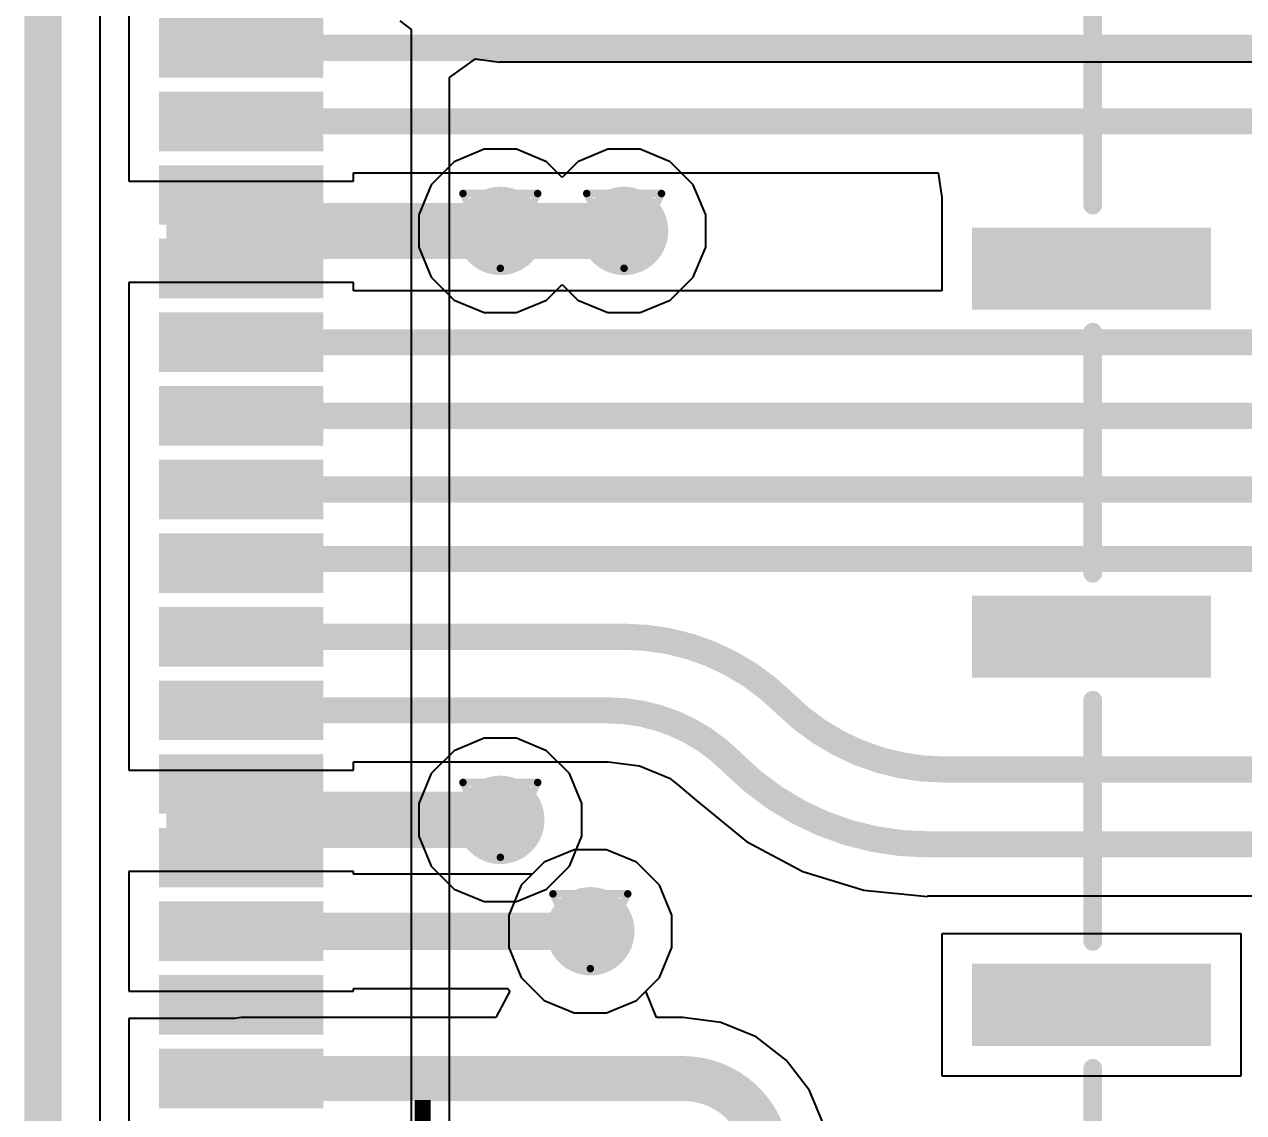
# Model space of a CAD drawing. Header units: inches. Extents: x 0 to 5359, y 0 to 5098.
# Drawn here: x -0.13 to 8.15, y 51.52 to 58.91 of the extents above; entities that cross this region are included whole.
import ezdxf

# ---------------------------------------------------------------- set-up
doc = ezdxf.new("R2010")
doc.units = ezdxf.units.IN
for name, color, linetype in [('Board Outline', 216, 'Continuous'), ('Bottom Layer', 5, 'Continuous'), ('Drill Drawing', 1, 'Continuous'), ('Layer 1', 16, 'Continuous'), ('Layer 2', 76, 'Continuous'), ('Top Layer', 1, 'Continuous'), ('Top Overlay', 2, 'Continuous'), ('Top Paste', 8, 'Continuous'), ('Top Solder', 216, 'Continuous'), ('Via Holes', 16, 'Continuous')]:
    doc.layers.add(name, color=color, linetype=linetype)
doc.styles.add('Arial', font='', dxfattribs={"height": 0.2})
doc.styles.get('Arial').set_extended_font_data('Arial')

# ---------------------------------------------------------------- blocks, each defined once
blk = doc.blocks.new('FH41_40S_0_5SH_05__36')
at = {"layer": 'Top Layer'}
for points in [[(-9.4024, 3.3955), (-9.0976, 3.3955), (-9.0976, 2.3795), (-9.4024, 2.3795)], [(-8.9023, 3.3955), (-8.5975, 3.3955), (-8.5975, 2.3795), (-8.9023, 2.3795)], [(-8.4024, 3.3955), (-8.0976, 3.3955), (-8.0976, 2.3795), (-8.4024, 2.3795)], [(-7.9026, 3.3955), (-7.5978, 3.3955), (-7.5978, 2.3795), (-7.9026, 2.3795)], [(-7.4024, 3.3955), (-7.0976, 3.3955), (-7.0976, 2.3795), (-7.4024, 2.3795)], [(-6.9023, 3.3955), (-6.5975, 3.3955), (-6.5975, 2.3795), (-6.9023, 2.3795)], [(-6.4025, 3.3955), (-6.0977, 3.3955), (-6.0977, 2.3795), (-6.4025, 2.3795)], [(-5.9023, 3.3955), (-5.5975, 3.3955), (-5.5975, 2.3795), (-5.9023, 2.3795)], [(-5.4025, 3.3955), (-5.0977, 3.3955), (-5.0977, 2.3795), (-5.4025, 2.3795)], [(-4.9023, 3.3955), (-4.5975, 3.3955), (-4.5975, 2.3795), (-4.9023, 2.3795)], [(-4.4025, 3.3955), (-4.0977, 3.3955), (-4.0977, 2.3795), (-4.4025, 2.3795)], [(-3.9023, 3.3955), (-3.5975, 3.3955), (-3.5975, 2.3795), (-3.9023, 2.3795)], [(-3.4025, 3.3955), (-3.0977, 3.3955), (-3.0977, 2.3795), (-3.4025, 2.3795)], [(-2.9023, 3.3955), (-2.5975, 3.3955), (-2.5975, 2.3795), (-2.9023, 2.3795)], [(-2.4025, 3.3955), (-2.0977, 3.3955), (-2.0977, 2.3795), (-2.4025, 2.3795)], [(-8.9785, -2.1255), (-8.5213, -2.1255), (-8.5213, -3.6495), (-8.9785, -3.6495)], [(-6.4787, -2.1255), (-6.0215, -2.1255), (-6.0215, -3.6495), (-6.4787, -3.6495)], [(-3.9785, -2.1255), (-3.5213, -2.1255), (-3.5213, -3.6495), (-3.9785, -3.6495)]]:
    blk.add_hatch(color=1, dxfattribs=at).paths.add_polyline_path(points)
at = {"layer": 'Top Paste'}
for points in [[(-9.4024, 3.3955), (-9.0976, 3.3955), (-9.0976, 2.3795), (-9.4024, 2.3795)], [(-8.9023, 3.3955), (-8.5975, 3.3955), (-8.5975, 2.3795), (-8.9023, 2.3795)], [(-8.4024, 3.3955), (-8.0976, 3.3955), (-8.0976, 2.3795), (-8.4024, 2.3795)], [(-7.9026, 3.3955), (-7.5978, 3.3955), (-7.5978, 2.3795), (-7.9026, 2.3795)], [(-7.4024, 3.3955), (-7.0976, 3.3955), (-7.0976, 2.3795), (-7.4024, 2.3795)], [(-6.9023, 3.3955), (-6.5975, 3.3955), (-6.5975, 2.3795), (-6.9023, 2.3795)], [(-6.4025, 3.3955), (-6.0977, 3.3955), (-6.0977, 2.3795), (-6.4025, 2.3795)], [(-5.9023, 3.3955), (-5.5975, 3.3955), (-5.5975, 2.3795), (-5.9023, 2.3795)], [(-5.4025, 3.3955), (-5.0977, 3.3955), (-5.0977, 2.3795), (-5.4025, 2.3795)], [(-4.9023, 3.3955), (-4.5975, 3.3955), (-4.5975, 2.3795), (-4.9023, 2.3795)], [(-4.4025, 3.3955), (-4.0977, 3.3955), (-4.0977, 2.3795), (-4.4025, 2.3795)], [(-3.9023, 3.3955), (-3.5975, 3.3955), (-3.5975, 2.3795), (-3.9023, 2.3795)], [(-3.4025, 3.3955), (-3.0977, 3.3955), (-3.0977, 2.3795), (-3.4025, 2.3795)], [(-2.9023, 3.3955), (-2.5975, 3.3955), (-2.5975, 2.3795), (-2.9023, 2.3795)], [(-2.4025, 3.3955), (-2.0977, 3.3955), (-2.0977, 2.3795), (-2.4025, 2.3795)], [(-8.9785, -2.1255), (-8.5213, -2.1255), (-8.5213, -3.6495), (-8.9785, -3.6495)], [(-6.4787, -2.1255), (-6.0215, -2.1255), (-6.0215, -3.6495), (-6.4787, -3.6495)], [(-3.9785, -2.1255), (-3.5213, -2.1255), (-3.5213, -3.6495), (-3.9785, -3.6495)]]:
    blk.add_hatch(color=8, dxfattribs=at).paths.add_polyline_path(points)
at = {"layer": 'Top Solder'}
for points in [[(-9.4525, 3.4455), (-9.0476, 3.4455), (-9.0476, 2.3295), (-9.4525, 2.3295)], [(-8.9523, 3.4455), (-8.5475, 3.4455), (-8.5475, 2.3295), (-8.9523, 2.3295)], [(-8.4525, 3.4455), (-8.0476, 3.4455), (-8.0476, 2.3295), (-8.4525, 2.3295)], [(-7.9526, 3.4455), (-7.5478, 3.4455), (-7.5478, 2.3295), (-7.9526, 2.3295)], [(-7.4525, 3.4455), (-7.0476, 3.4455), (-7.0476, 2.3295), (-7.4525, 2.3295)], [(-6.9523, 3.4455), (-6.5475, 3.4455), (-6.5475, 2.3295), (-6.9523, 2.3295)], [(-6.4525, 3.4455), (-6.0476, 3.4455), (-6.0476, 2.3295), (-6.4525, 2.3295)], [(-5.9523, 3.4455), (-5.5475, 3.4455), (-5.5475, 2.3295), (-5.9523, 2.3295)], [(-5.4525, 3.4455), (-5.0476, 3.4455), (-5.0476, 2.3295), (-5.4525, 2.3295)], [(-4.9523, 3.4455), (-4.5475, 3.4455), (-4.5475, 2.3295), (-4.9523, 2.3295)], [(-4.4525, 3.4455), (-4.0476, 3.4455), (-4.0476, 2.3295), (-4.4525, 2.3295)], [(-3.9523, 3.4455), (-3.5475, 3.4455), (-3.5475, 2.3295), (-3.9523, 2.3295)], [(-3.4525, 3.4455), (-3.0476, 3.4455), (-3.0476, 2.3295), (-3.4525, 2.3295)], [(-2.9523, 3.4455), (-2.5475, 3.4455), (-2.5475, 2.3295), (-2.9523, 2.3295)], [(-2.4525, 3.4455), (-2.0476, 3.4455), (-2.0476, 2.3295), (-2.4525, 2.3295)], [(-9.0285, -2.0755), (-8.4713, -2.0755), (-8.4713, -3.6995), (-9.0285, -3.6995)], [(-6.5287, -2.0755), (-5.9714, -2.0755), (-5.9714, -3.6995), (-6.5287, -3.6995)], [(-4.0285, -2.0755), (-3.4713, -2.0755), (-3.4713, -3.6995), (-4.0285, -3.6995)]]:
    blk.add_hatch(color=216, dxfattribs=at).paths.add_polyline_path(points)
at = {"layer": 'Top Overlay'}
for points in [[(-10.5689, -2.8963, 0.127, 0.127, 0), (-9.1812, -2.8963, 0.127, 0.127, 0)], [(-8.3189, -2.8963, 0.127, 0.127, 0), (-6.6811, -2.8963, 0.127, 0.127, 0)], [(-5.8188, -2.8963, 0.127, 0.127, 0), (-4.1812, -2.8963, 0.127, 0.127, 0)], [(-3.3189, -2.8963, 0.127, 0.127, 0), (-1.6811, -2.8963, 0.127, 0.127, 0)]]:
    blk.add_lwpolyline(points, format="xyseb", dxfattribs=at)
for points in [[(-9.2129, -2.8963, 0.0635, 0.0635, 1), (-9.1494, -2.8963, 0.0635, 0.0635, 1)], [(-8.3507, -2.8963, 0.0635, 0.0635, 1), (-8.2872, -2.8963, 0.0635, 0.0635, 1)], [(-6.7128, -2.8963, 0.0635, 0.0635, 1), (-6.6493, -2.8963, 0.0635, 0.0635, 1)], [(-5.8505, -2.8963, 0.0635, 0.0635, 1), (-5.787, -2.8963, 0.0635, 0.0635, 1)], [(-4.2129, -2.8963, 0.0635, 0.0635, 1), (-4.1494, -2.8963, 0.0635, 0.0635, 1)], [(-3.3507, -2.8963, 0.0635, 0.0635, 1), (-3.2872, -2.8963, 0.0635, 0.0635, 1)]]:
    blk.add_lwpolyline(points, format="xyseb", close=True, dxfattribs=at)
at = {"layer": 'Top Overlay', "style": 'Arial'}
blk.add_text('1', height=1, dxfattribs=at).set_placement((-10.1055, 1.6002))

msp = doc.modelspace()

# ---------------------------------------------------------------- hatches: boundary and pattern name
at = {"layer": 'Bottom Layer'}
h = msp.add_hatch(color=5, dxfattribs=at)
edge = h.paths.add_edge_path()
edge.add_arc((3.1054, 57.5063), 0.3, 0, 360)
h = msp.add_hatch(color=5, dxfattribs=at)
edge = h.paths.add_edge_path()
edge.add_arc((3.9459, 57.5063), 0.3, 0, 360)
h = msp.add_hatch(color=5, dxfattribs=at)
edge = h.paths.add_edge_path()
edge.add_arc((3.1054, 53.5063), 0.3, 0, 360)
h = msp.add_hatch(color=5, dxfattribs=at)
edge = h.paths.add_edge_path()
edge.add_arc((3.7169, 52.7499), 0.3, 0, 360)
at = {"layer": 'Layer 1'}
h = msp.add_hatch(color=16, dxfattribs=at)
edge = h.paths.add_edge_path()
edge.add_arc((3.1054, 57.5063), 0.3, 0, 360)
h = msp.add_hatch(color=16, dxfattribs=at)
edge = h.paths.add_edge_path()
edge.add_arc((3.9459, 57.5063), 0.3, 0, 360)
h = msp.add_hatch(color=16, dxfattribs=at)
edge = h.paths.add_edge_path()
edge.add_arc((3.1054, 53.5063), 0.3, 0, 360)
h = msp.add_hatch(color=16, dxfattribs=at)
edge = h.paths.add_edge_path()
edge.add_arc((3.7169, 52.7499), 0.3, 0, 360)
at = {"layer": 'Layer 2'}
h = msp.add_hatch(color=76, dxfattribs=at)
edge = h.paths.add_edge_path()
edge.add_arc((3.1054, 57.5063), 0.3, 0, 360)
h = msp.add_hatch(color=76, dxfattribs=at)
edge = h.paths.add_edge_path()
edge.add_arc((3.9459, 57.5063), 0.3, 0, 360)
h = msp.add_hatch(color=76, dxfattribs=at)
edge = h.paths.add_edge_path()
edge.add_arc((3.1054, 53.5063), 0.3, 0, 360)
h = msp.add_hatch(color=76, dxfattribs=at)
edge = h.paths.add_edge_path()
edge.add_arc((3.7169, 52.7499), 0.3, 0, 360)
at = {"layer": 'Top Layer'}
for points in [[(0.837, 57.0974), (1.853, 57.0974), (1.853, 57.9023), (0.837, 57.9023)], [(0.837, 53.0974), (1.853, 53.0974), (1.853, 53.9023), (0.837, 53.9023)]]:
    msp.add_hatch(color=1, dxfattribs=at).paths.add_polyline_path(points)
h = msp.add_hatch(color=1, dxfattribs=at)
edge = h.paths.add_edge_path()
edge.add_arc((3.1054, 57.5063), 0.3, 0, 360)
h = msp.add_hatch(color=1, dxfattribs=at)
edge = h.paths.add_edge_path()
edge.add_arc((3.9459, 57.5063), 0.3, 0, 360)
h = msp.add_hatch(color=1, dxfattribs=at)
edge = h.paths.add_edge_path()
edge.add_arc((3.1054, 53.5063), 0.3, 0, 360)
h = msp.add_hatch(color=1, dxfattribs=at)
edge = h.paths.add_edge_path()
edge.add_arc((3.7169, 52.7499), 0.3, 0, 360)
at = {"layer": 'Via Holes'}
h = msp.add_hatch(color=7, dxfattribs=at)
edge = h.paths.add_edge_path()
edge.add_arc((3.1054, 57.5063), 0.15, 0, 360)
h = msp.add_hatch(color=7, dxfattribs=at)
edge = h.paths.add_edge_path()
edge.add_arc((3.9459, 57.5063), 0.15, 0, 360)
h = msp.add_hatch(color=7, dxfattribs=at)
edge = h.paths.add_edge_path()
edge.add_arc((3.1054, 53.5063), 0.15, 0, 360)
h = msp.add_hatch(color=7, dxfattribs=at)
edge = h.paths.add_edge_path()
edge.add_arc((3.7169, 52.7499), 0.15, 0, 360)

# ---------------------------------------------------------------- linework, layer by layer
at = {"layer": 'Board Outline'}
msp.add_lwpolyline([(0, 0, 0.254, 0.254, 0), (0, 120, 0.254, 0.254, 0)], format="xyseb", dxfattribs=at)
at = {"layer": 'Bottom Layer'}
for p, q in [((0.3885, 43.4848), (0.3885, 74.168)), ((2.4238, 58.9327), (2.5008, 58.8737)), ((2.5008, 58.8737), (2.5008, 47.2832)), ((2.7597, 58.5491), (2.9375, 58.6744)), ((2.9375, 58.6744), (3.0988, 58.6531)), ((3.0988, 58.6531), (3.0988, 58.6546)), ((3.0988, 58.6546), (18.8468, 58.6546)), ((2.7597, 47.2896), (2.7597, 58.5491)), ((3.6067, 53.3039), (3.4031, 53.2196)), ((3.8271, 53.3039), (3.6067, 53.3039)), ((4.0307, 53.2196), (3.8271, 53.3039)), ((3.4031, 53.2196), (3.2472, 53.0637)), ((4.1866, 53.0637), (4.0307, 53.2196)), ((3.2472, 53.0637), (3.1629, 52.8601)), ((4.2709, 52.8601), (4.1866, 53.0637)), ((3.1629, 52.8601), (3.1629, 52.6397)), ((4.2709, 52.6397), (4.2709, 52.8601)), ((3.1629, 52.6397), (3.2472, 52.4361)), ((4.1866, 52.4361), (4.2709, 52.6397)), ((3.2472, 52.4361), (3.4031, 52.2803)), ((4.0307, 52.2803), (4.1866, 52.4361)), ((3.4031, 52.2803), (3.6067, 52.1959)), ((3.8271, 52.1959), (4.0307, 52.2803)), ((3.6067, 52.1959), (3.8271, 52.1959))]:
    msp.add_line(p, q, dxfattribs=at)
at = {"layer": 'Drill Drawing'}
for points in [[(2.8514, 57.7603, 0.0508, 0.0508, 0), (3.3594, 57.7603, 0.0508, 0.0508, 0)], [(2.8514, 57.7603, 0.0508, 0.0508, 0), (3.1054, 57.2523, 0.0508, 0.0508, 0)], [(3.1054, 57.2523, 0.0508, 0.0508, 0), (3.3594, 57.7603, 0.0508, 0.0508, 0)], [(3.6919, 57.7603, 0.0508, 0.0508, 0), (4.1999, 57.7603, 0.0508, 0.0508, 0)], [(3.6919, 57.7603, 0.0508, 0.0508, 0), (3.9459, 57.2523, 0.0508, 0.0508, 0)], [(3.9459, 57.2523, 0.0508, 0.0508, 0), (4.1999, 57.7603, 0.0508, 0.0508, 0)], [(2.8514, 53.7603, 0.0508, 0.0508, 0), (3.3594, 53.7603, 0.0508, 0.0508, 0)], [(2.8514, 53.7603, 0.0508, 0.0508, 0), (3.1054, 53.2523, 0.0508, 0.0508, 0)], [(3.1054, 53.2523, 0.0508, 0.0508, 0), (3.3594, 53.7603, 0.0508, 0.0508, 0)], [(3.4629, 53.0039, 0.0508, 0.0508, 0), (3.9709, 53.0039, 0.0508, 0.0508, 0)], [(3.4629, 53.0039, 0.0508, 0.0508, 0), (3.7169, 52.4959, 0.0508, 0.0508, 0)], [(3.7169, 52.4959, 0.0508, 0.0508, 0), (3.9709, 53.0039, 0.0508, 0.0508, 0)]]:
    msp.add_lwpolyline(points, format="xyseb", dxfattribs=at)
for points in [[(2.8387, 57.7603, 0.0254, 0.0254, 1), (2.8641, 57.7603, 0.0254, 0.0254, 1)], [(2.8387, 57.7603, 0.0254, 0.0254, 1), (2.8641, 57.7603, 0.0254, 0.0254, 1)], [(3.3467, 57.7603, 0.0254, 0.0254, 1), (3.3721, 57.7603, 0.0254, 0.0254, 1)], [(3.3467, 57.7603, 0.0254, 0.0254, 1), (3.3721, 57.7603, 0.0254, 0.0254, 1)], [(3.6792, 57.7603, 0.0254, 0.0254, 1), (3.7046, 57.7603, 0.0254, 0.0254, 1)], [(3.6792, 57.7603, 0.0254, 0.0254, 1), (3.7046, 57.7603, 0.0254, 0.0254, 1)], [(4.1872, 57.7603, 0.0254, 0.0254, 1), (4.2126, 57.7603, 0.0254, 0.0254, 1)], [(4.1872, 57.7603, 0.0254, 0.0254, 1), (4.2126, 57.7603, 0.0254, 0.0254, 1)], [(3.0927, 57.2523, 0.0254, 0.0254, 1), (3.1181, 57.2523, 0.0254, 0.0254, 1)], [(3.0927, 57.2523, 0.0254, 0.0254, 1), (3.1181, 57.2523, 0.0254, 0.0254, 1)], [(3.9332, 57.2523, 0.0254, 0.0254, 1), (3.9586, 57.2523, 0.0254, 0.0254, 1)], [(3.9332, 57.2523, 0.0254, 0.0254, 1), (3.9586, 57.2523, 0.0254, 0.0254, 1)], [(2.8387, 53.7603, 0.0254, 0.0254, 1), (2.8641, 53.7603, 0.0254, 0.0254, 1)], [(2.8387, 53.7603, 0.0254, 0.0254, 1), (2.8641, 53.7603, 0.0254, 0.0254, 1)], [(3.3467, 53.7603, 0.0254, 0.0254, 1), (3.3721, 53.7603, 0.0254, 0.0254, 1)], [(3.3467, 53.7603, 0.0254, 0.0254, 1), (3.3721, 53.7603, 0.0254, 0.0254, 1)], [(3.0927, 53.2523, 0.0254, 0.0254, 1), (3.1181, 53.2523, 0.0254, 0.0254, 1)], [(3.0927, 53.2523, 0.0254, 0.0254, 1), (3.1181, 53.2523, 0.0254, 0.0254, 1)], [(3.4502, 53.0039, 0.0254, 0.0254, 1), (3.4756, 53.0039, 0.0254, 0.0254, 1)], [(3.4502, 53.0039, 0.0254, 0.0254, 1), (3.4756, 53.0039, 0.0254, 0.0254, 1)], [(3.9582, 53.0039, 0.0254, 0.0254, 1), (3.9836, 53.0039, 0.0254, 0.0254, 1)], [(3.9582, 53.0039, 0.0254, 0.0254, 1), (3.9836, 53.0039, 0.0254, 0.0254, 1)], [(3.7042, 52.4959, 0.0254, 0.0254, 1), (3.7296, 52.4959, 0.0254, 0.0254, 1)], [(3.7042, 52.4959, 0.0254, 0.0254, 1), (3.7296, 52.4959, 0.0254, 0.0254, 1)]]:
    msp.add_lwpolyline(points, format="xyseb", close=True, dxfattribs=at)
at = {"layer": 'Layer 1'}
for p, q in [((0.3885, 4.1451), (0.3885, 115.8549)), ((3.6067, 53.3039), (3.4031, 53.2196)), ((3.8271, 53.3039), (3.6067, 53.3039)), ((4.0307, 53.2196), (3.8271, 53.3039)), ((3.4031, 53.2196), (3.2472, 53.0637)), ((4.1866, 53.0637), (4.0307, 53.2196)), ((3.2472, 53.0637), (3.1629, 52.8601)), ((4.2709, 52.8601), (4.1866, 53.0637)), ((3.1629, 52.8601), (3.1629, 52.6397)), ((4.2709, 52.6397), (4.2709, 52.8601)), ((3.1629, 52.6397), (3.2472, 52.4361)), ((4.1866, 52.4361), (4.2709, 52.6397)), ((3.2472, 52.4361), (3.4031, 52.2803)), ((4.0307, 52.2803), (4.1866, 52.4361)), ((3.4031, 52.2803), (3.6067, 52.1959)), ((3.8271, 52.1959), (4.0307, 52.2803)), ((3.6067, 52.1959), (3.8271, 52.1959))]:
    msp.add_line(p, q, dxfattribs=at)
at = {"layer": 'Layer 2'}
for p, q in [((0.3885, 4.1451), (0.3885, 92.0911)), ((2.9952, 58.0603), (2.7916, 57.976)), ((3.2156, 58.0603), (2.9952, 58.0603)), ((3.4192, 57.976), (3.2156, 58.0603)), ((3.8357, 58.0603), (3.6321, 57.976)), ((4.0561, 58.0603), (3.8357, 58.0603)), ((4.2597, 57.976), (4.0561, 58.0603)), ((2.7916, 57.976), (2.6357, 57.8201)), ((3.5256, 57.8695), (3.4192, 57.976)), ((3.6321, 57.976), (3.5256, 57.8695)), ((4.4155, 57.8201), (4.2597, 57.976)), ((2.6357, 57.8201), (2.5514, 57.6165)), ((4.4999, 57.6165), (4.4155, 57.8201)), ((2.5514, 57.6165), (2.5514, 57.3961)), ((4.4999, 57.3961), (4.4999, 57.6165)), ((2.5514, 57.3961), (2.6357, 57.1925)), ((4.4155, 57.1925), (4.4999, 57.3961)), ((2.6357, 57.1925), (2.7916, 57.0367)), ((3.4192, 57.0367), (3.5256, 57.1431)), ((3.5256, 57.1431), (3.6321, 57.0367)), ((4.2597, 57.0367), (4.4155, 57.1925)), ((2.7916, 57.0367), (2.9952, 56.9523)), ((3.2156, 56.9523), (3.4192, 57.0367)), ((3.6321, 57.0367), (3.8357, 56.9523)), ((4.0561, 56.9523), (4.2597, 57.0367)), ((2.9952, 56.9523), (3.2156, 56.9523)), ((3.8357, 56.9523), (4.0561, 56.9523)), ((2.9952, 54.0603), (2.7916, 53.976)), ((3.2156, 54.0603), (2.9952, 54.0603)), ((3.4192, 53.976), (3.2156, 54.0603)), ((2.7916, 53.976), (2.6357, 53.8201)), ((3.575, 53.8201), (3.4192, 53.976)), ((2.6357, 53.8201), (2.5514, 53.6165)), ((3.6594, 53.6165), (3.575, 53.8201)), ((2.5514, 53.6165), (2.5514, 53.3961)), ((3.6594, 53.3961), (3.6594, 53.6165)), ((2.5514, 53.3961), (2.6357, 53.1925)), ((3.575, 53.1925), (3.6594, 53.3961)), ((2.6357, 53.1925), (2.7916, 53.0367)), ((3.4192, 53.0367), (3.575, 53.1925)), ((2.7916, 53.0367), (2.9952, 52.9523)), ((3.2156, 52.9523), (3.4192, 53.0367)), ((2.9952, 52.9523), (3.2156, 52.9523))]:
    msp.add_line(p, q, dxfattribs=at)
at = {"layer": 'Top Layer'}
for p, q in [((0.3885, 4.1451), (0.3885, 90.6854)), ((0.583, 59.8436), (0.583, 58.8436)), ((0.583, 58.8436), (0.583, 57.8436)), ((2.107, 57.8436), (2.107, 57.9004)), ((2.107, 57.9004), (6.0797, 57.9004)), ((6.0797, 57.9004), (6.1039, 57.7326)), ((0.583, 57.8436), (2.107, 57.8436)), ((6.1039, 57.7326), (6.1039, 57.7326)), ((6.1039, 57.7326), (6.1039, 57.0995)), ((2.107, 57.1563), (0.583, 57.1563)), ((0.583, 57.1563), (0.583, 56.3435)), ((2.107, 57.0995), (2.107, 57.1563)), ((6.1039, 57.0995), (2.107, 57.0995)), ((0.583, 56.3435), (0.583, 55.8436)), ((0.583, 55.8436), (0.583, 54.8436)), ((0.583, 54.8436), (0.583, 53.8436)), ((0.583, 53.8436), (2.107, 53.8436)), ((2.107, 53.8436), (2.107, 53.9004)), ((2.107, 53.9004), (3.8341, 53.9004)), ((3.8341, 53.9004), (3.8377, 53.9011)), ((3.8377, 53.9011), (4.0512, 53.873)), ((4.0512, 53.873), (4.2535, 53.7892)), ((4.2535, 53.7892), (4.3091, 53.7466)), ((4.3091, 53.7466), (4.4407, 53.6352)), ((4.4407, 53.6352), (4.7764, 53.3597)), ((4.7764, 53.3597), (5.1593, 53.155)), ((3.6067, 53.3039), (3.4031, 53.2196)), ((3.8271, 53.3039), (3.6067, 53.3039)), ((4.0307, 53.2196), (3.8271, 53.3039)), ((3.4031, 53.2196), (3.3219, 53.1384)), ((4.1866, 53.0637), (4.0307, 53.2196)), ((2.107, 53.1563), (0.583, 53.1563)), ((0.583, 53.1563), (0.583, 52.3435)), ((2.107, 53.1384), (2.107, 53.1563)), ((3.3219, 53.1384), (2.107, 53.1384)), ((5.1593, 53.155), (5.5748, 53.029)), ((4.2709, 52.8601), (4.1866, 53.0637)), ((5.5748, 53.029), (6.0069, 52.9864)), ((6.0069, 52.9864), (6.0069, 52.9904)), ((6.0069, 52.9904), (17.8612, 52.9904)), ((4.2709, 52.6397), (4.2709, 52.8601)), ((8.1359, 52.7326), (6.1039, 52.7326)), ((6.1039, 52.7326), (6.1039, 51.7674)), ((8.1359, 51.7674), (8.1359, 52.7326)), ((4.1866, 52.4361), (4.2709, 52.6397)), ((4.0925, 52.3421), (4.1866, 52.4361)), ((0.583, 52.3435), (2.107, 52.3435)), ((2.107, 52.3435), (2.107, 52.3614)), ((2.107, 52.3614), (3.1568, 52.3614)), ((3.1698, 52.3421), (3.0747, 52.1643)), ((3.1568, 52.3614), (3.1698, 52.3421)), ((4.1662, 52.1643), (4.0925, 52.3421)), ((1.3049, 52.1563), (0.583, 52.1563)), ((0.583, 52.1563), (0.583, 51.4275)), ((1.345, 52.1643), (1.3049, 52.1563)), ((3.0747, 52.1643), (1.345, 52.1643)), ((4.3456, 52.1643), (4.1662, 52.1643)), ((4.6025, 52.131), (4.3456, 52.1648)), ((4.3456, 52.1648), (4.3456, 52.1643)), ((4.8419, 52.0318), (4.6025, 52.131)), ((5.0475, 51.8741), (4.8419, 52.0318)), ((5.2053, 51.6685), (5.0475, 51.8741)), ((6.1039, 51.7674), (8.1359, 51.7674)), ((5.3044, 51.4291), (5.2053, 51.6685))]:
    msp.add_line(p, q, dxfattribs=at)
for points in [[(1.345, 58.7499, 0.1778, 0.1778, 0), (11.6949, 58.7499, 0.1778, 0.1778, 0)], [(1.345, 58.25, 0.1778, 0.1778, 0), (12.6292, 58.25, 0.1778, 0.1778, 0)], [(1.1152, 57.5063, 0.381, 0.381, 0), (3.1054, 57.5063, 0.381, 0.381, 0)], [(3.1054, 57.5063, 0.381, 0.381, 0), (3.9459, 57.5063, 0.381, 0.381, 0)], [(1.345, 56.7499, 0.1778, 0.1778, 0), (13.3124, 56.7499, 0.1778, 0.1778, 0)], [(1.345, 56.25, 0.1778, 0.1778, 0), (14.2525, 56.25, 0.1778, 0.1778, 0)], [(1.345, 55.7499, 0.1778, 0.1778, 0), (15.2003, 55.7499, 0.1778, 0.1778, 0)], [(1.3726, 55.2777, 0.1778, 0.1778, 0), (16.0293, 55.2777, 0.1778, 0.1778, 0)], [(1.345, 54.7499, 0.1778, 0.1778, 0), (3.9459, 54.7499, 0.1778, 0.1778, 0)], [(3.9459, 54.7499, 0.1778, 0.1778, -0.198912), (5.0346, 54.299, 0.1778, 0.1778, 0)], [(1.345, 54.25, 0.1778, 0.1778, 0), (3.8341, 54.25, 0.1778, 0.1778, 0)], [(3.8341, 54.25, 0.1778, 0.1778, -0.198912), (4.6736, 53.9023, 0.1778, 0.1778, 0)], [(6.1233, 53.848, 0.1778, 0.1778, -0.198703), (5.0355, 54.2981, 0.1778, 0.1778, 0)], [(6.0069, 53.34, 0.1778, 0.1778, -0.198912), (4.6907, 53.8852, 0.1778, 0.1778, 0)], [(6.1233, 53.848, 0.1778, 0.1778, 0), (16.9724, 53.848, 0.1778, 0.1778, 0)], [(1.1152, 53.5063, 0.381, 0.381, 0), (3.1054, 53.5063, 0.381, 0.381, 0)], [(6.0069, 53.34, 0.1778, 0.1778, 0), (17.8612, 53.34, 0.1778, 0.1778, 0)], [(1.345, 52.7499, 0.254, 0.254, 0), (3.7169, 52.7499, 0.254, 0.254, 0)], [(1.345, 51.7499, 0.3048, 0.3048, 0), (4.3456, 51.7499, 0.3048, 0.3048, 0)], [(4.3456, 51.7499, 0.3048, 0.3048, -0.414214), (4.9234, 51.1721, 0.3048, 0.3048, 0)]]:
    msp.add_lwpolyline(points, format="xyseb", dxfattribs=at)
for points in [[(1.3005, 58.7499, 0.0889, 0.0889, 1), (1.3894, 58.7499, 0.0889, 0.0889, 1)], [(1.3005, 58.25, 0.0889, 0.0889, 1), (1.3894, 58.25, 0.0889, 0.0889, 1)], [(1.02, 57.5063, 0.1905, 0.1905, 1), (1.2105, 57.5063, 0.1905, 0.1905, 1)], [(3.0101, 57.5063, 0.1905, 0.1905, 1), (3.2006, 57.5063, 0.1905, 0.1905, 1)], [(3.0101, 57.5063, 0.1905, 0.1905, 1), (3.2006, 57.5063, 0.1905, 0.1905, 1)], [(3.8506, 57.5063, 0.1905, 0.1905, 1), (4.0411, 57.5063, 0.1905, 0.1905, 1)], [(1.3005, 56.7499, 0.0889, 0.0889, 1), (1.3894, 56.7499, 0.0889, 0.0889, 1)], [(1.3005, 56.25, 0.0889, 0.0889, 1), (1.3894, 56.25, 0.0889, 0.0889, 1)], [(1.3005, 55.7499, 0.0889, 0.0889, 1), (1.3894, 55.7499, 0.0889, 0.0889, 1)], [(1.3282, 55.2777, 0.0889, 0.0889, 1), (1.4171, 55.2777, 0.0889, 0.0889, 1)], [(1.3005, 54.7499, 0.0889, 0.0889, 1), (1.3894, 54.7499, 0.0889, 0.0889, 1)], [(3.9014, 54.7499, 0.0889, 0.0889, 1), (3.9903, 54.7499, 0.0889, 0.0889, 1)], [(3.9014, 54.7499, 0.0889, 0.0889, 1), (3.9903, 54.7499, 0.0889, 0.0889, 1)], [(1.3005, 54.25, 0.0889, 0.0889, 1), (1.3894, 54.25, 0.0889, 0.0889, 1)], [(3.7897, 54.25, 0.0889, 0.0889, 1), (3.8786, 54.25, 0.0889, 0.0889, 1)], [(3.7897, 54.25, 0.0889, 0.0889, 1), (3.8786, 54.25, 0.0889, 0.0889, 1)], [(4.9901, 54.299, 0.0889, 0.0889, 1), (5.079, 54.299, 0.0889, 0.0889, 1)], [(4.991, 54.2981, 0.0889, 0.0889, 1), (5.0799, 54.2981, 0.0889, 0.0889, 1)], [(4.6291, 53.9023, 0.0889, 0.0889, 1), (4.718, 53.9023, 0.0889, 0.0889, 1)], [(4.6463, 53.8852, 0.0889, 0.0889, 1), (4.7352, 53.8852, 0.0889, 0.0889, 1)], [(6.0788, 53.848, 0.0889, 0.0889, 1), (6.1677, 53.848, 0.0889, 0.0889, 1)], [(6.0788, 53.848, 0.0889, 0.0889, 1), (6.1677, 53.848, 0.0889, 0.0889, 1)], [(1.02, 53.5063, 0.1905, 0.1905, 1), (1.2105, 53.5063, 0.1905, 0.1905, 1)], [(3.0101, 53.5063, 0.1905, 0.1905, 1), (3.2006, 53.5063, 0.1905, 0.1905, 1)], [(5.9624, 53.34, 0.0889, 0.0889, 1), (6.0513, 53.34, 0.0889, 0.0889, 1)], [(5.9624, 53.34, 0.0889, 0.0889, 1), (6.0513, 53.34, 0.0889, 0.0889, 1)], [(1.2815, 52.7499, 0.127, 0.127, 1), (1.4085, 52.7499, 0.127, 0.127, 1)], [(3.6534, 52.7499, 0.127, 0.127, 1), (3.7804, 52.7499, 0.127, 0.127, 1)], [(1.2688, 51.7499, 0.1524, 0.1524, 1), (1.4212, 51.7499, 0.1524, 0.1524, 1)], [(4.2694, 51.7499, 0.1524, 0.1524, 1), (4.4218, 51.7499, 0.1524, 0.1524, 1)], [(4.2694, 51.7499, 0.1524, 0.1524, 1), (4.4218, 51.7499, 0.1524, 0.1524, 1)]]:
    msp.add_lwpolyline(points, format="xyseb", close=True, dxfattribs=at)

# ---------------------------------------------------------------- block references
at = {"rotation": 90}
msp.add_blockref('FH41_40S_0_5SH_05__36', (4.2324, 61), dxfattribs=at)

doc.saveas('drawing.dxf')
